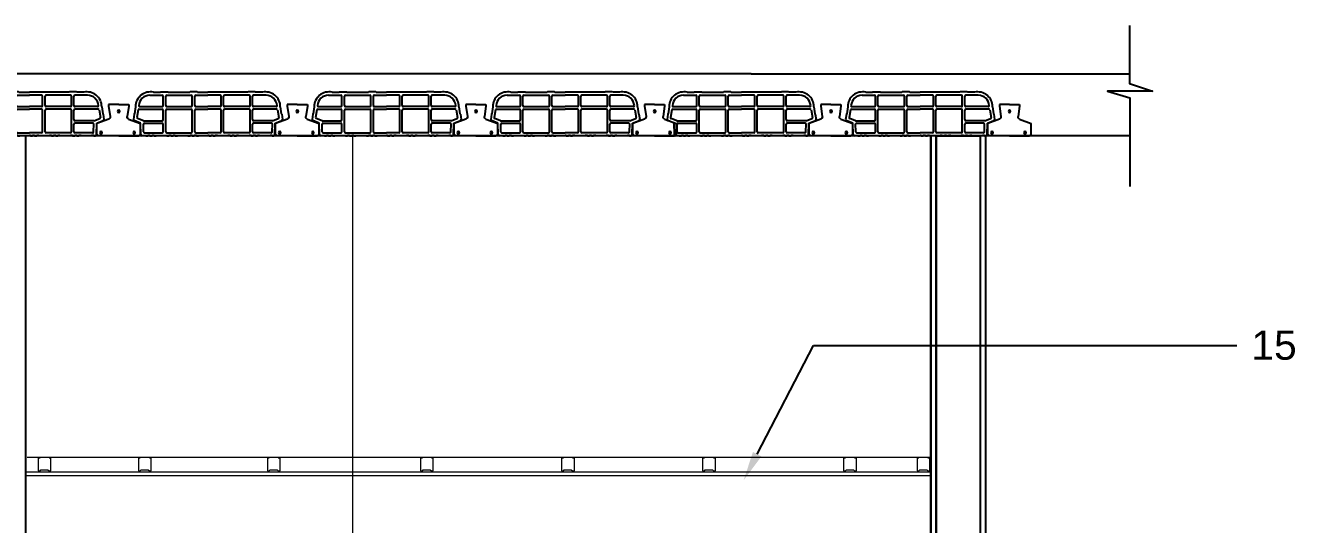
# Model space of a CAD drawing. Header units: metres. Extents: x 198 to 412, y -54 to 17.
# Drawn here: x 270.726 to 274.207, y -23.893 to -22.525 of the extents above; entities that cross this region are included whole.
import ezdxf
from ezdxf import colors
from ezdxf.entities.mleader import LeaderData, LeaderLine
from ezdxf.math import Vec2, Vec3

# ---------------------------------------------------------------- set-up
doc = ezdxf.new("R2010")
doc.units = ezdxf.units.M
doc.header["$LTSCALE"] = 10
for name, color, linetype in [('02', 2, 'Continuous'), ('1_MUROS', 6, 'Continuous'), ('A-MUROS', 6, 'Continuous'), ('A-Revoques', 1, 'Continuous'), ('A-TEXTOS', 2, 'Continuous'), ('Corte t', 2, 'Continuous'), ('Losa rap sapito', 251, 'Continuous'), ('piso', 1, 'Continuous'), ('TM-REVOQUE', 2, 'Continuous')]:
    doc.layers.add(name, color=color, linetype=linetype)
doc.layers.add('A-Cielorraso', color=1, linetype='Continuous', lineweight=5)
doc.styles.add('ARIAL', font='arial.ttf')

# ---------------------------------------------------------------- blocks, each defined once
blk = doc.blocks.new('VIGUETA NUEVA')
at = {"layer": '02'}
for p, q in [((852.3054, 1549.6661), (852.2767, 1549.6661)), ((852.2767, 1549.6661), (852.2767, 1549.6611)), ((852.2767, 1549.6611), (852.2809, 1549.6312)), ((852.3054, 1549.6661), (852.3342, 1549.6661)), ((852.3342, 1549.6611), (852.3299, 1549.6312)), ((852.3342, 1549.6661), (852.3342, 1549.6611)), ((852.2769, 1549.6243), (852.2429, 1549.6111)), ((852.3339, 1549.6243), (852.3679, 1549.6111)), ((852.2429, 1549.5811), (852.2429, 1549.6111)), ((852.2429, 1549.5811), (852.2479, 1549.5761)), ((852.3679, 1549.5811), (852.3629, 1549.5761)), ((852.3679, 1549.5811), (852.3679, 1549.6111)), ((852.3054, 1549.5761), (852.2479, 1549.5761)), ((852.3054, 1549.5761), (852.3629, 1549.5761))]:
    blk.add_line(p, q, dxfattribs=at)
for centre, start, end in [((852.2739, 1549.6307), 294.8533, 4.4381), ((852.3369, 1549.6307), 175.5619, 245.1467)]:
    blk.add_arc(centre, 0.00704, start, end, dxfattribs=at)
blk = doc.blocks.new('VIGUETA NUEVA1')
at = {"layer": 'piso'}
for centre in [(0, -0.02), (-0.0444, -0.0805), (0.0504, -0.0805)]:
    blk.add_circle(centre, 0.00324, dxfattribs=at)
at = {"layer": '1_MUROS'}
blk.add_blockref('VIGUETA NUEVA', (-852.3054, -1549.6661), dxfattribs=at)
blk = doc.blocks.new('Losa rap zapito')
at = {"layer": 'Losa rap sapito'}
for p, q in [((283.7813, -291.7641), (283.8003, -291.7641)), ((283.8012, -291.7632), (283.8205, -291.7632)), ((283.8215, -291.7641), (283.8806, -291.7641)), ((283.9008, -291.7632), (283.8815, -291.7632)), ((283.9018, -291.7641), (283.9304, -291.7641)), ((283.959, -291.7641), (283.9304, -291.7641)), ((283.9599, -291.7632), (283.9792, -291.7632)), ((284.0393, -291.7641), (283.9802, -291.7641)), ((284.0595, -291.7632), (284.0402, -291.7632)), ((284.0795, -291.7641), (284.0605, -291.7641)), ((283.732, -291.8042), (283.7293, -291.8235)), ((283.7437, -291.8035), (283.8051, -291.8035)), ((283.7711, -291.7719), (283.8051, -291.7719)), ((283.808, -291.8006), (283.808, -291.7747)), ((283.8147, -291.8006), (283.8147, -291.7747)), ((283.8176, -291.7719), (283.8844, -291.7719)), ((283.8176, -291.8035), (283.8844, -291.8035)), ((283.8873, -291.8006), (283.8873, -291.7747)), ((283.8941, -291.8006), (283.8941, -291.7747)), ((283.897, -291.7719), (283.9304, -291.7719)), ((283.897, -291.8035), (283.9304, -291.8035)), ((283.9638, -291.7719), (283.9304, -291.7719)), ((283.9638, -291.8035), (283.9304, -291.8035)), ((283.9667, -291.8006), (283.9667, -291.7747)), ((283.9734, -291.8006), (283.9734, -291.7747)), ((284.0431, -291.7719), (283.9763, -291.7719)), ((284.0431, -291.8035), (283.9763, -291.8035)), ((284.046, -291.8006), (284.046, -291.7747)), ((284.0527, -291.8006), (284.0527, -291.7747)), ((284.0896, -291.7719), (284.0556, -291.7719)), ((284.117, -291.8035), (284.0556, -291.8035)), ((284.1287, -291.8042), (284.1314, -291.8235)), ((283.7282, -291.8243), (283.7262, -291.8386)), ((283.7394, -291.8124), (283.7357, -291.8329)), ((283.7534, -291.842), (283.7376, -291.836)), ((283.7422, -291.8103), (283.8051, -291.8103)), ((283.7534, -291.8103), (283.8051, -291.8103)), ((283.808, -291.8391), (283.808, -291.8132)), ((283.8147, -291.8721), (283.8147, -291.8132)), ((283.8176, -291.8103), (283.8844, -291.8103)), ((283.8873, -291.8721), (283.8873, -291.8132)), ((283.8941, -291.8721), (283.8941, -291.8132)), ((283.897, -291.8103), (283.9304, -291.8103)), ((283.9638, -291.8103), (283.9304, -291.8103)), ((283.9667, -291.8721), (283.9667, -291.8132)), ((283.9734, -291.8721), (283.9734, -291.8132)), ((284.0431, -291.8103), (283.9763, -291.8103)), ((284.046, -291.8721), (284.046, -291.8132)), ((284.0527, -291.8391), (284.0527, -291.8132)), ((284.1186, -291.8103), (284.0556, -291.8103)), ((284.1073, -291.8103), (284.0556, -291.8103)), ((284.1073, -291.842), (284.1232, -291.836)), ((284.1214, -291.8124), (284.125, -291.8329)), ((284.1325, -291.8243), (284.1346, -291.8386)), ((283.7459, -291.8484), (283.728, -291.8417)), ((283.7466, -291.8799), (283.7459, -291.8484)), ((283.7534, -291.842), (283.8051, -291.842)), ((283.7542, -291.8721), (283.7536, -291.851)), ((283.7565, -291.8487), (283.8051, -291.8487)), ((283.7571, -291.8749), (283.8051, -291.8749)), ((283.808, -291.8721), (283.808, -291.8516)), ((283.8176, -291.8749), (283.8844, -291.8749)), ((283.897, -291.8749), (283.9304, -291.8749)), ((283.9638, -291.8749), (283.9304, -291.8749)), ((284.0431, -291.8749), (283.9763, -291.8749)), ((284.0527, -291.8721), (284.0527, -291.8516)), ((284.1073, -291.842), (284.0556, -291.842)), ((284.1043, -291.8487), (284.0556, -291.8487)), ((284.1037, -291.8749), (284.0556, -291.8749)), ((284.1066, -291.8721), (284.1071, -291.851)), ((284.1141, -291.8799), (284.1149, -291.8484)), ((284.1149, -291.8484), (284.1327, -291.8417)), ((283.7541, -291.8836), (283.7504, -291.8836)), ((283.7541, -291.8836), (283.7516, -291.8836)), ((283.7541, -291.8836), (283.7516, -291.8836)), ((283.7541, -291.8836), (283.7541, -291.8827)), ((283.7541, -291.8827), (283.7598, -291.8827)), ((283.7598, -291.8836), (283.7598, -291.8827)), ((283.7598, -291.8836), (283.7656, -291.8836)), ((283.7714, -291.8827), (283.7656, -291.8827)), ((283.7656, -291.8836), (283.7656, -291.8827)), ((283.7714, -291.8836), (283.7714, -291.8827)), ((283.7714, -291.8836), (283.7772, -291.8836)), ((283.7772, -291.8836), (283.7772, -291.8827)), ((283.783, -291.8827), (283.7772, -291.8827)), ((283.783, -291.8836), (283.783, -291.8827)), ((283.783, -291.8836), (283.7887, -291.8836)), ((283.7887, -291.8836), (283.7887, -291.8827)), ((283.7887, -291.8827), (283.7945, -291.8827)), ((283.7945, -291.8836), (283.7945, -291.8827)), ((283.8003, -291.8836), (283.7945, -291.8836)), ((283.8003, -291.8827), (283.8061, -291.8827)), ((283.8003, -291.8836), (283.8003, -291.8827)), ((283.8061, -291.8836), (283.8061, -291.8827)), ((283.8119, -291.8836), (283.8061, -291.8836)), ((283.8119, -291.8827), (283.8176, -291.8827)), ((283.8119, -291.8836), (283.8119, -291.8827)), ((283.8119, -291.8827), (283.8176, -291.8827)), ((283.8176, -291.8836), (283.8176, -291.8827)), ((283.8176, -291.8836), (283.8234, -291.8836)), ((283.8292, -291.8827), (283.8234, -291.8827)), ((283.8234, -291.8836), (283.8234, -291.8827)), ((283.8292, -291.8836), (283.8292, -291.8827)), ((283.8292, -291.8836), (283.835, -291.8836)), ((283.835, -291.8836), (283.835, -291.8827)), ((283.8408, -291.8827), (283.835, -291.8827)), ((283.8408, -291.8836), (283.8408, -291.8827)), ((283.8408, -291.8836), (283.8465, -291.8836)), ((283.8465, -291.8836), (283.8465, -291.8827)), ((283.8465, -291.8827), (283.8523, -291.8827)), ((283.8523, -291.8836), (283.8523, -291.8827)), ((283.8581, -291.8836), (283.8523, -291.8836)), ((283.8581, -291.8827), (283.8639, -291.8827)), ((283.8581, -291.8836), (283.8581, -291.8827)), ((283.8639, -291.8836), (283.8639, -291.8827)), ((283.8697, -291.8836), (283.8639, -291.8836)), ((283.8697, -291.8827), (283.8755, -291.8827)), ((283.8697, -291.8836), (283.8697, -291.8827)), ((283.8697, -291.8827), (283.8755, -291.8827)), ((283.8755, -291.8836), (283.8755, -291.8827)), ((283.8755, -291.8836), (283.8812, -291.8836)), ((283.887, -291.8827), (283.8812, -291.8827)), ((283.8812, -291.8836), (283.8812, -291.8827)), ((283.887, -291.8836), (283.887, -291.8827)), ((283.887, -291.8836), (283.8928, -291.8836)), ((283.8928, -291.8836), (283.8928, -291.8827)), ((283.8986, -291.8827), (283.8928, -291.8827)), ((283.8986, -291.8836), (283.8986, -291.8827)), ((283.8986, -291.8836), (283.9044, -291.8836)), ((283.9044, -291.8836), (283.9044, -291.8827)), ((283.9044, -291.8827), (283.9101, -291.8827)), ((283.9101, -291.8836), (283.9101, -291.8827)), ((283.9159, -291.8836), (283.9101, -291.8836)), ((283.9159, -291.8827), (283.9217, -291.8827)), ((283.9159, -291.8836), (283.9159, -291.8827)), ((283.9217, -291.8836), (283.9217, -291.8827)), ((283.9275, -291.8836), (283.9217, -291.8836)), ((283.9275, -291.8836), (283.9275, -291.8827)), ((283.9275, -291.8827), (283.9304, -291.8827)), ((283.9333, -291.8827), (283.9304, -291.8827)), ((283.9333, -291.8836), (283.9333, -291.8827)), ((283.9333, -291.8836), (283.939, -291.8836)), ((283.9448, -291.8827), (283.939, -291.8827)), ((283.939, -291.8836), (283.939, -291.8827)), ((283.9448, -291.8836), (283.9448, -291.8827)), ((283.9448, -291.8836), (283.9506, -291.8836)), ((283.9506, -291.8836), (283.9506, -291.8827)), ((283.9564, -291.8827), (283.9506, -291.8827)), ((283.9564, -291.8836), (283.9564, -291.8827)), ((283.9622, -291.8836), (283.9564, -291.8836)), ((283.9622, -291.8836), (283.9622, -291.8827)), ((283.9622, -291.8827), (283.9679, -291.8827)), ((283.9679, -291.8836), (283.9679, -291.8827)), ((283.9737, -291.8836), (283.9679, -291.8836)), ((283.9737, -291.8827), (283.9795, -291.8827)), ((283.9737, -291.8836), (283.9737, -291.8827)), ((283.9795, -291.8836), (283.9795, -291.8827)), ((283.9853, -291.8836), (283.9795, -291.8836)), ((283.9911, -291.8827), (283.9853, -291.8827)), ((283.9853, -291.8836), (283.9853, -291.8827)), ((283.9911, -291.8827), (283.9853, -291.8827)), ((283.9911, -291.8836), (283.9911, -291.8827)), ((283.9911, -291.8836), (283.9968, -291.8836)), ((284.0026, -291.8827), (283.9968, -291.8827)), ((283.9968, -291.8836), (283.9968, -291.8827)), ((284.0026, -291.8836), (284.0026, -291.8827)), ((284.0026, -291.8836), (284.0084, -291.8836)), ((284.0084, -291.8836), (284.0084, -291.8827)), ((284.0142, -291.8827), (284.0084, -291.8827)), ((284.0142, -291.8836), (284.0142, -291.8827)), ((284.02, -291.8836), (284.0142, -291.8836)), ((284.02, -291.8836), (284.02, -291.8827)), ((284.02, -291.8827), (284.0258, -291.8827)), ((284.0258, -291.8836), (284.0258, -291.8827)), ((284.0315, -291.8836), (284.0258, -291.8836)), ((284.0315, -291.8827), (284.0373, -291.8827)), ((284.0315, -291.8836), (284.0315, -291.8827)), ((284.0373, -291.8836), (284.0373, -291.8827)), ((284.0431, -291.8836), (284.0373, -291.8836)), ((284.0489, -291.8827), (284.0431, -291.8827)), ((284.0431, -291.8836), (284.0431, -291.8827)), ((284.0489, -291.8827), (284.0431, -291.8827)), ((284.0489, -291.8836), (284.0489, -291.8827)), ((284.0489, -291.8836), (284.0547, -291.8836)), ((284.0604, -291.8827), (284.0547, -291.8827)), ((284.0547, -291.8836), (284.0547, -291.8827)), ((284.0604, -291.8836), (284.0604, -291.8827)), ((284.0604, -291.8836), (284.0662, -291.8836)), ((284.0662, -291.8836), (284.0662, -291.8827)), ((284.072, -291.8827), (284.0662, -291.8827)), ((284.072, -291.8836), (284.072, -291.8827)), ((284.0778, -291.8836), (284.072, -291.8836)), ((284.0778, -291.8836), (284.0778, -291.8827)), ((284.0778, -291.8827), (284.0836, -291.8827)), ((284.0836, -291.8836), (284.0836, -291.8827)), ((284.0893, -291.8836), (284.0836, -291.8836)), ((284.0893, -291.8827), (284.0951, -291.8827)), ((284.0893, -291.8836), (284.0893, -291.8827)), ((284.0951, -291.8836), (284.0951, -291.8827)), ((284.1009, -291.8836), (284.0951, -291.8836)), ((284.1009, -291.8836), (284.1009, -291.8827)), ((284.1067, -291.8827), (284.1009, -291.8827)), ((284.1067, -291.8836), (284.1067, -291.8827)), ((284.1067, -291.8836), (284.1092, -291.8836)), ((284.1067, -291.8836), (284.1092, -291.8836)), ((284.1067, -291.8836), (284.1103, -291.8836))]:
    blk.add_line(p, q, dxfattribs=at)
for centre, radius, start, end in [((283.7724, -291.8035), 0.0404, 77.2971, 181.0135), ((283.8012, -291.7641), 0.000963, 90, 180), ((283.8205, -291.7641), 0.000963, 0, 90), ((283.8815, -291.7641), 0.000963, 90, 180), ((283.9008, -291.7641), 0.000963, 0, 90), ((283.9599, -291.7641), 0.000963, 90, 180), ((283.9792, -291.7641), 0.000963, 0, 90), ((284.0402, -291.7641), 0.000963, 90, 180), ((284.0595, -291.7641), 0.000963, 0, 90), ((284.0883, -291.8035), 0.0404, 358.9865, 102.7029), ((283.7724, -291.8035), 0.0317, 92.259, 174.7894), ((283.7437, -291.8006), 0.00289, 180.2316, 270), ((283.8051, -291.7747), 0.00289, 0, 90), ((283.8051, -291.8006), 0.00289, 270, 0), ((283.8176, -291.7747), 0.00289, 90, 180), ((283.8176, -291.8006), 0.00289, 180, 270), ((283.8844, -291.7747), 0.00289, 0, 90), ((283.8844, -291.8006), 0.00289, 270, 0), ((283.897, -291.7747), 0.00289, 90, 180), ((283.897, -291.8006), 0.00289, 180, 270), ((283.9638, -291.7747), 0.00289, 0, 90), ((283.9638, -291.8006), 0.00289, 270, 0), ((283.9763, -291.7747), 0.00289, 90, 180), ((283.9763, -291.8006), 0.00289, 180, 270), ((284.0431, -291.7747), 0.00289, 0, 90), ((284.0431, -291.8006), 0.00289, 270, 0), ((284.0556, -291.7747), 0.00289, 90, 180), ((284.0556, -291.8006), 0.00289, 180, 270), ((284.0883, -291.8035), 0.0317, 5.2106, 87.741), ((284.117, -291.8006), 0.00289, 270, 359.7684), ((283.729, -291.839), 0.00289, 171.8699, 249.444), ((283.7292, -291.8244), 0.000963, 81.8699, 171.8699), ((283.7386, -291.8333), 0.00289, 171.8699, 249.444), ((283.7422, -291.8132), 0.00289, 90, 165.2593), ((283.8051, -291.8132), 0.00289, 0, 90), ((283.8051, -291.8391), 0.00289, 270, 0), ((283.8176, -291.8132), 0.00289, 90, 180), ((283.8844, -291.8132), 0.00289, 0, 90), ((283.897, -291.8132), 0.00289, 90, 180), ((283.9638, -291.8132), 0.00289, 0, 90), ((283.9763, -291.8132), 0.00289, 90, 180), ((284.0431, -291.8132), 0.00289, 0, 90), ((284.0556, -291.8132), 0.00289, 90, 180), ((284.0556, -291.8391), 0.00289, 180, 270), ((284.1186, -291.8132), 0.00289, 14.7407, 90), ((284.1222, -291.8333), 0.00289, 290.556, 8.1301), ((284.1316, -291.8244), 0.000963, 8.1301, 98.1301), ((284.1317, -291.839), 0.00289, 290.556, 8.1301), ((283.7565, -291.8516), 0.00289, 90, 168.5947), ((283.7571, -291.8721), 0.00289, 180, 271.41), ((283.8051, -291.8516), 0.00289, 0, 90), ((283.8051, -291.8721), 0.00289, 270, 0), ((283.8176, -291.8721), 0.00289, 180, 270), ((283.8844, -291.8721), 0.00289, 270, 0), ((283.897, -291.8721), 0.00289, 180, 270), ((283.9638, -291.8721), 0.00289, 270, 0), ((283.9763, -291.8721), 0.00289, 180, 270), ((284.0431, -291.8721), 0.00289, 270, 0), ((284.0556, -291.8516), 0.00289, 90, 180), ((284.0556, -291.8721), 0.00289, 180, 270), ((284.1037, -291.8721), 0.00289, 268.59, 0), ((284.1043, -291.8516), 0.00289, 11.4053, 90), ((283.7505, -291.8797), 0.0039, 182.4799, 268.1248), ((284.1102, -291.8797), 0.0039, 271.8752, 357.5201)]:
    blk.add_arc(centre, radius, start, end, dxfattribs=at)

msp = doc.modelspace()

# ---------------------------------------------------------------- linework, layer by layer
at = {"color": 5}
for p, q in [((272.5147, -22.6577), (270.6313, -22.6577)), ((272.7147, -22.6577), (272.5147, -22.6577)), ((272.7147, -22.6577), (273.7521, -22.6577)), ((273.7527, -22.8277), (270.6313, -22.8277))]:
    msp.add_line(p, q, dxfattribs=at)
at = {"layer": '02', "color": 3}
msp.add_lwpolyline([(273.7521, -22.525), (273.7521, -22.6843), (273.8146, -22.7051), (273.6913, -22.7051), (273.7527, -22.7237), (273.7527, -22.966)], dxfattribs=at)
at = {"layer": 'A-Cielorraso', "color": 2, "linetype": 'Continuous'}
for p, q in [((271.624, -24.0777), (271.624, -22.8277)), ((270.7264, -23.7477), (273.2073, -23.7477)), ((270.7264, -23.7577), (273.2073, -23.7577))]:
    msp.add_line(p, q, dxfattribs=at)
at = {"layer": 'A-Cielorraso', "linetype": 'Continuous'}
for p, q in [((270.7314, -23.7077), (273.2073, -23.7077)), ((271.2895, -23.7477), (271.2895, -23.7477)), ((271.2995, -23.7577), (271.2995, -23.7577))]:
    msp.add_line(p, q, dxfattribs=at)
for points in [[(270.7664, -23.7102), (270.7614, -23.7102), (270.7614, -23.7452), (270.7664, -23.7452), (270.7687, -23.7422), (270.7881, -23.7422), (270.7914, -23.7452), (270.7964, -23.7452), (270.7964, -23.7102), (270.7914, -23.7102)], [(271.0411, -23.7102), (271.0361, -23.7102), (271.0361, -23.7452), (271.0411, -23.7452), (271.0435, -23.7422), (271.0628, -23.7422), (271.0661, -23.7452), (271.0711, -23.7452), (271.0711, -23.7102), (271.0661, -23.7102)], [(271.3944, -23.7102), (271.3894, -23.7102), (271.3894, -23.7452), (271.3944, -23.7452), (271.3967, -23.7422), (271.4161, -23.7422), (271.4194, -23.7452), (271.4244, -23.7452), (271.4244, -23.7102), (271.4194, -23.7102)], [(271.8141, -23.7102), (271.8091, -23.7102), (271.8091, -23.7452), (271.8141, -23.7452), (271.8164, -23.7422), (271.8358, -23.7422), (271.8391, -23.7452), (271.8441, -23.7452), (271.8441, -23.7102), (271.8391, -23.7102)], [(272.2006, -23.7102), (272.1956, -23.7102), (272.1956, -23.7452), (272.2006, -23.7452), (272.2029, -23.7422), (272.2222, -23.7422), (272.2256, -23.7452), (272.2306, -23.7452), (272.2306, -23.7102), (272.2256, -23.7102)], [(272.587, -23.7102), (272.582, -23.7102), (272.582, -23.7452), (272.587, -23.7452), (272.5894, -23.7422), (272.6087, -23.7422), (272.612, -23.7452), (272.617, -23.7452), (272.617, -23.7102), (272.612, -23.7102)], [(272.9735, -23.7102), (272.9685, -23.7102), (272.9685, -23.7452), (272.9735, -23.7452), (272.9759, -23.7422), (272.9952, -23.7422), (272.9985, -23.7452), (273.0035, -23.7452), (273.0035, -23.7102), (272.9985, -23.7102)], [(273.1745, -23.7102), (273.1695, -23.7102), (273.1695, -23.7452), (273.1745, -23.7452), (273.1768, -23.7422), (273.1962, -23.7422), (273.1995, -23.7452), (273.2045, -23.7452), (273.2045, -23.7102), (273.1995, -23.7102)]]:
    msp.add_lwpolyline(points, dxfattribs=at)
at = {"layer": 'A-MUROS'}
msp.add_line((273.2223, -22.8277), (273.2223, -26.2277), dxfattribs=at)
msp.add_lwpolyline([(273.222, -26.2277), (273.222, -22.8277), (273.3422, -22.8277), (273.3422, -26.2277), (273.222, -26.2277)], close=True, dxfattribs=at)
at = {"layer": 'A-Revoques'}
for p, q in [((270.7266, -22.8277), (270.7266, -26.2277)), ((273.2073, -22.8277), (273.2073, -26.2277)), ((273.2073, -22.8277), (273.2073, -26.2277)), ((273.3573, -22.8277), (273.3573, -26.2277))]:
    msp.add_line(p, q, dxfattribs=at)
at = {"layer": 'TM-REVOQUE'}
msp.add_line((273.2073, -26.1577), (273.2073, -22.8277), dxfattribs=at)
for points in [[(270.7264, -22.8277), (270.7264, -26.1877)], [(270.7266, -22.8277), (270.7266, -26.1877)], [(273.2073, -22.8277), (273.2073, -26.1877)]]:
    msp.add_lwpolyline(points, dxfattribs=at)

# ---------------------------------------------------------------- block references
at = {"layer": 'A-MUROS'}
for p in [(-13.1932, 269.0559), (-12.7038, 269.0559), (-12.2143, 269.0559), (-11.7249, 269.0559), (-11.2417, 269.0559), (-10.7523, 269.0559)]:
    msp.add_blockref('Losa rap zapito', p, dxfattribs=at)
at = {"layer": 'Corte t', "xscale": -0.9559179682510148, "yscale": 0.9559179682510148, "zscale": 0.9559179682510148}
for p in [(270.982, -22.7416), (271.4715, -22.7416), (271.9609, -22.7416), (272.4504, -22.7416), (272.9335, -22.7416), (273.423, -22.7416)]:
    msp.add_blockref('VIGUETA NUEVA1', p, dxfattribs=at)

# ---------------------------------------------------------------- leaders
at = {"layer": 'A-TEXTOS'}
ml = msp.add_multileader_mtext('Standard', dxfattribs=at)
ml.set_content('15', color=256, style='ARIAL')
ml.set_leader_properties(color=1)
ml.build(insert=Vec2(0, 0))
ml.multileader.update_dxf_attribs({"has_text_frame": 1, "arrow_head_size": 0.08, "scale": 0.02})
ctx = ml.context
ctx.base_point, ctx.scale, ctx.char_height, ctx.arrow_head_size, ctx.landing_gap_size, ctx.plane_origin = Vec3(274.0457, -23.4015, 0), 0.02, 0.08, 0.08, 0.04, Vec3(272.4393, -23.4015, 0)
notes = []
notes.append((ctx, [(0, (1, 1, 0), (272.8862, -23.4015, 0), (1, 0), 1.1596, [(0, [(272.6947, -23.7707, 0)], 0, [])])]))
ctx.mtext.insert, ctx.mtext.flow_direction = Vec3(274.0857, -23.3609, 0), 5
for ctx, leaders in notes:
    for number, flags, end, landing, length, lines in leaders:
        leader = LeaderData()
        leader.index, (leader.has_last_leader_line, leader.has_dogleg_vector, leader.attachment_direction) = number, flags
        leader.last_leader_point, leader.dogleg_vector, leader.dogleg_length = Vec3(end), Vec3(landing), length
        for number, points, colour, breaks in lines:
            line = LeaderLine()
            line.index, line.vertices, line.color, line.breaks = number, Vec3.list(points), colors.encode_raw_color(colour), breaks
            leader.lines.append(line)
        ctx.leaders.append(leader)

doc.saveas('drawing.dxf')
